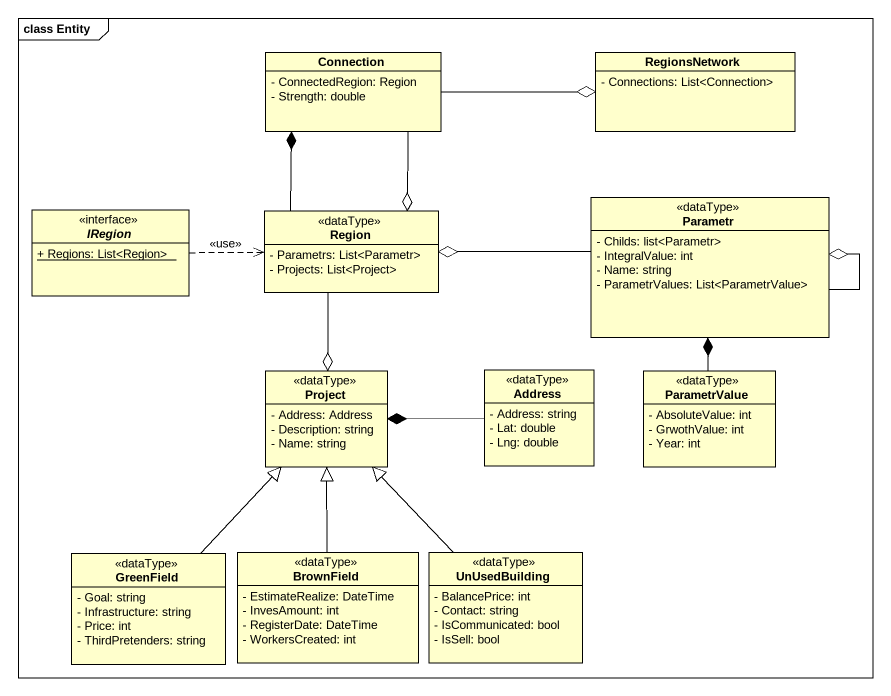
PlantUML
@startuml
mainframe class Entity
hide circle
hide empty members
skinparam classAttributeIconSize 0
class Connection {
  - ConnectedRegion: Region
  - Strength: double
}
class RegionsNetwork {
  - Connections: List<Connection>
}
interface IRegion {
  {static} + Regions: List<Region>
}
class Region <<dataType>> {
  - Parametrs: List<Parametr>
  - Projects: List<Project>
}
class Parametr <<dataType>> {
  - Childs: list<Parametr>
  - IntegralValue: int
  - Name: string
  - ParametrValues: List<ParametrValue>
}
class Project <<dataType>> {
  - Address: Address
  - Description: string
  - Name: string
}
class Address <<dataType>> {
  - Address: string
  - Lat: double
  - Lng: double
}
class ParametrValue <<dataType>> {
  - AbsoluteValue: int
  - GrwothValue: int
  - Year: int
}
class GreenField <<dataType>> {
  - Goal: string
  - Infrastructure: string
  - Price: int
  - ThirdPretenders: string
}
class BrownField <<dataType>> {
  - EstimateRealize: DateTime
  - InvesAmount: int
  - RegisterDate: DateTime
  - WorkersCreated: int
}
class UnUsedBuilding <<dataType>> {
  - BalancePrice: int
  - Contact: string
  - IsCommunicated: bool
  - IsSell: bool
}
Connection -right-o RegionsNetwork
Connection --o Region
IRegion .right.> Region : <<use>>
Region -up-* Connection
Region --o Project
Parametr -left-o Region
Parametr --o Parametr
Address -left-* Project
ParametrValue -up-* Parametr
GreenField -up-|> Project
BrownField -up-|> Project
UnUsedBuilding -up-|> Project
@enduml
